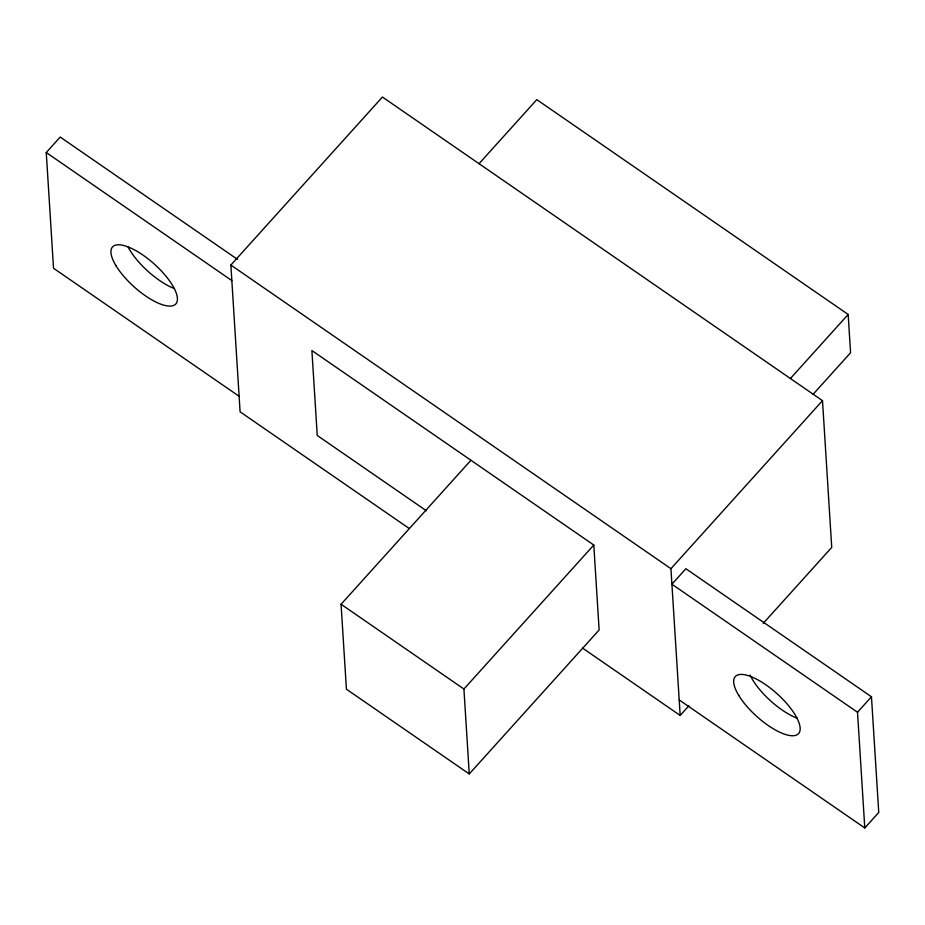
<?xml version="1.0" encoding="UTF-8"?>
<svg xmlns="http://www.w3.org/2000/svg" width="925" height="925" viewBox="0 0 925 925"><rect width="100%" height="100%" fill="white"/><g stroke="black" fill="none" stroke-linecap="round" stroke-linejoin="round"><path stroke-width="1.39" d="M239.124 396.293L53.534 268.25L46.25 152.532L60.206 137.062L237.528 259.393M408.989 528.337L240.095 411.822L230.868 265.059L382.43 97.032L822.498 400.652L831.737 547.403L763.194 623.392M479.058 163.656L536.801 99.646L848.167 314.465L850.572 352.749L813.052 394.362M426.437 510.808L317.24 435.467L311.898 350.54L593.792 545.033L599.134 629.96L469.264 773.947L346.413 689.194L341.071 604.268L470.941 460.28M469.264 773.947L463.922 689.021L593.792 545.033M790.436 378.487L848.167 314.465M582.646 648.147L680.176 715.441L670.937 568.69L822.498 400.652M680.176 715.441L688.859 705.81M857.51 712.25L871.466 696.779L685.876 568.725L671.92 584.207L857.51 712.25L864.794 827.968L679.193 699.924M864.794 827.968L878.75 812.497L871.466 696.779M230.868 265.059L670.937 568.69M46.25 152.532L231.84 280.587M341.071 604.268L463.922 689.021M797.338 718.297A42.596 15.228 42 0 1 750.082 675.042M174.594 288.646A42.596 15.228 42 0 1 127.916 246.593M116.03 265.787A42.596 15.228 42 0 0 173.553 305.481A42.596 15.228 42 0 0 142.866 255.011A42.596 15.228 42 0 0 116.03 265.787M738.774 695.45A42.596 15.228 42 0 0 796.298 735.132A42.596 15.228 42 0 0 765.611 684.662A42.596 15.228 42 0 0 738.774 695.45"/></g></svg>
